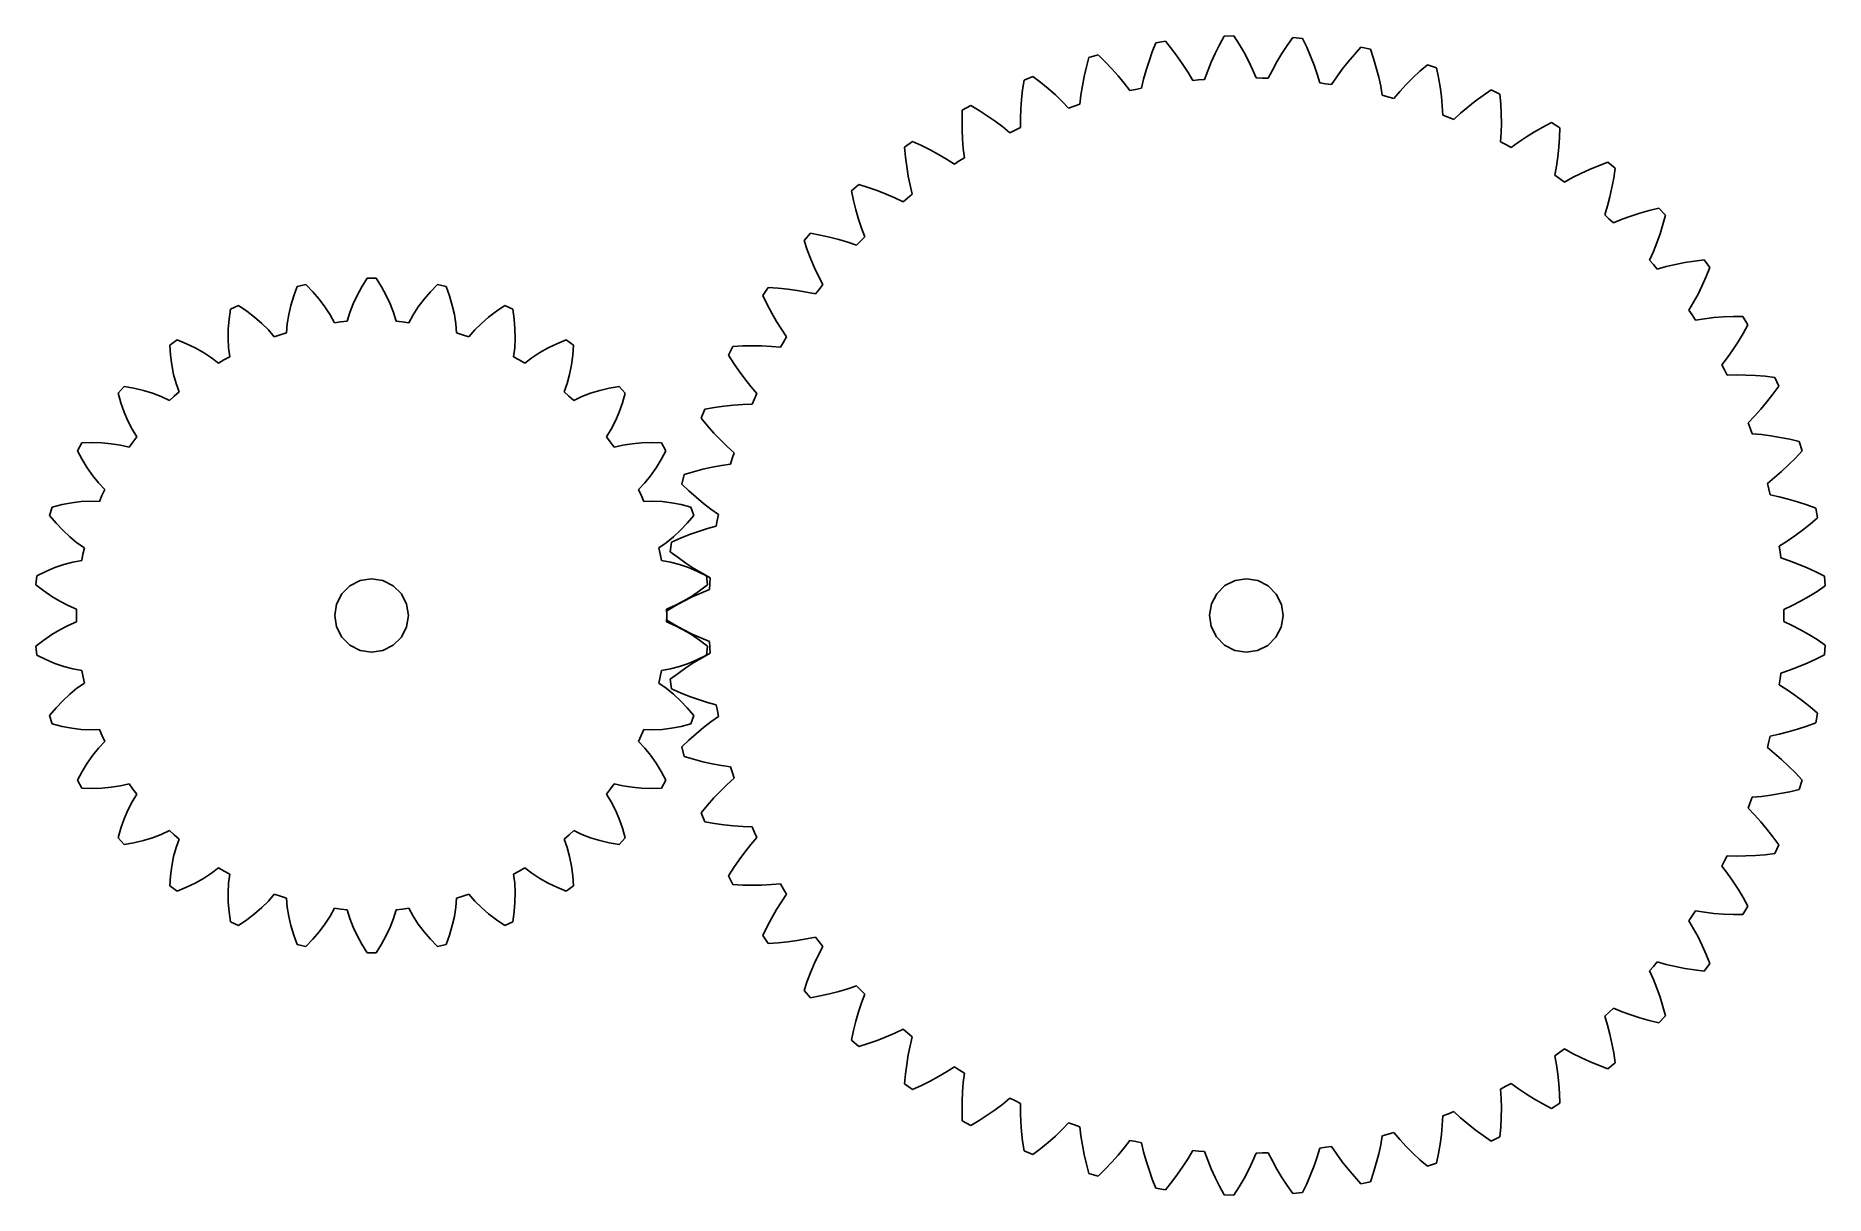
# Model space of a CAD drawing. Header units: metres. Extents: x -46 to 198, y -79 to 79.
import ezdxf

# ---------------------------------------------------------------- set-up
doc = ezdxf.new("R2010")
doc.units = ezdxf.units.M

msp = doc.modelspace()

# ---------------------------------------------------------------- linework, layer by layer
for p, q in [((107.907, 78.0125), (106.608, 77.8186)), ((108.744, 76.9701), (107.907, 78.0125)), ((115.898, 78.7249), (115.259, 77.5509)), ((117.21, 78.7638), (115.898, 78.7249)), ((117.918, 77.6297), (117.21, 78.7638)), ((125.23, 78.5261), (124.456, 77.4359)), ((126.538, 78.4095), (125.23, 78.5261)), ((127.107, 77.1996), (126.538, 78.4095)), ((97.4904, 75.8199), (97.1445, 74.5285)), ((98.7569, 76.166), (97.4904, 75.8199)), ((99.7114, 75.2299), (98.7569, 76.166)), ((106.112, 76.5772), (105.665, 75.338)), ((106.608, 77.8186), (106.112, 76.5772)), ((109.533, 75.9156), (108.744, 76.9701)), ((110.274, 74.8498), (109.533, 75.9156)), ((114.668, 76.3733), (114.128, 75.1934)), ((115.259, 77.5509), (114.668, 76.3733)), ((118.578, 76.4892), (117.918, 77.6297)), ((119.187, 75.3433), (118.578, 76.4892)), ((123.73, 76.3365), (123.054, 75.2287)), ((124.456, 77.4359), (123.73, 76.3365)), ((127.627, 75.9891), (127.107, 77.1996)), ((128.096, 74.7792), (127.627, 75.9891)), ((133.576, 76.2339), (132.725, 75.228)), ((134.473, 77.2249), (133.576, 76.2339)), ((135.758, 76.9544), (134.473, 77.2249)), ((136.18, 75.6858), (135.758, 76.9544)), ((136.553, 74.4223), (136.18, 75.6858)), ((89.8898, 73.2504), (88.6731, 72.7569)), ((90.9483, 72.4337), (89.8898, 73.2504)), ((96.847, 73.2452), (96.599, 71.9713)), ((97.1445, 74.5285), (96.847, 73.2452)), ((100.62, 74.2762), (99.7114, 75.2299)), ((101.482, 73.3055), (100.62, 74.2762)), ((102.293, 72.3183), (101.482, 73.3055)), ((105.268, 74.1025), (104.923, 72.8718)), ((105.665, 75.338), (105.268, 74.1025)), ((110.963, 73.7735), (110.274, 74.8498)), ((111.599, 72.6875), (110.963, 73.7735)), ((113.639, 74.0121), (113.206, 72.8307)), ((114.128, 75.1934), (113.639, 74.0121)), ((119.744, 74.1931), (119.187, 75.3433)), ((120.247, 73.0395), (119.744, 74.1931)), ((121.029, 73.0205), (120.247, 73.0395)), ((121.859, 72.9917), (121.029, 73.0205)), ((122.43, 74.1135), (121.859, 72.9917)), ((123.054, 75.2287), (122.43, 74.1135)), ((128.513, 73.5712), (128.096, 74.7792)), ((128.876, 72.3661), (128.513, 73.5712)), ((131.171, 73.1745), (130.471, 72.128)), ((131.923, 74.208), (131.171, 73.1745)), ((132.725, 75.228), (131.923, 74.208)), ((136.876, 73.1654), (136.553, 74.4223)), ((137.147, 71.9164), (136.876, 73.1654)), ((141.525, 73.0635), (140.608, 72.1456)), ((142.489, 73.9617), (141.525, 73.0635)), ((143.497, 74.8396), (142.489, 73.9617)), ((144.741, 74.4191), (143.497, 74.8396)), ((145.01, 73.1095), (144.741, 74.4191)), ((145.231, 71.8108), (145.01, 73.1095)), ((88.4824, 71.4336), (88.3387, 70.1241)), ((88.6731, 72.7569), (88.4824, 71.4336)), ((91.9635, 71.5942), (90.9483, 72.4337)), ((92.9336, 70.7322), (91.9635, 71.5942)), ((93.8566, 69.848), (92.9336, 70.7322)), ((96.4019, 70.7085), (96.2576, 69.4582)), ((96.599, 71.9713), (96.4019, 70.7085)), ((103.053, 71.3152), (102.293, 72.3183)), ((103.818, 71.4804), (103.053, 71.3152)), ((104.632, 71.6473), (103.818, 71.4804)), ((104.923, 72.8718), (104.632, 71.6473)), ((112.378, 72.7611), (111.599, 72.6875)), ((113.206, 72.8307), (112.378, 72.7611)), ((129.651, 72.2548), (128.876, 72.3661)), ((130.471, 72.128), (129.651, 72.2548)), ((137.365, 70.6769), (137.147, 71.9164)), ((138.121, 70.4747), (137.365, 70.6769)), ((139.739, 71.2082), (138.921, 70.2518)), ((140.608, 72.1456), (139.739, 71.2082)), ((145.403, 70.5245), (145.231, 71.8108)), ((151.071, 70.6513), (150.008, 69.8734)), ((152.176, 71.4038), (151.071, 70.6513)), ((153.361, 70.8391), (152.176, 71.4038)), ((153.473, 69.5069), (153.361, 70.8391)), ((80.28, 68.6725), (80.2471, 67.336)), ((81.4298, 69.3064), (80.28, 68.6725)), ((82.5775, 68.6207), (81.4298, 69.3064)), ((83.6849, 67.9072), (82.5775, 68.6207)), ((88.2431, 68.8299), (88.1968, 67.5526)), ((88.3387, 70.1241), (88.2431, 68.8299)), ((94.7299, 68.9417), (93.8566, 69.848)), ((95.4697, 69.1962), (94.7299, 68.9417)), ((96.2576, 69.4582), (95.4697, 69.1962)), ((138.921, 70.2518), (138.121, 70.4747)), ((145.525, 69.2522), (145.403, 70.5245)), ((145.595, 67.9955), (145.525, 69.2522)), ((148.015, 68.2424), (147.089, 67.3895)), ((148.988, 69.0704), (148.015, 68.2424)), ((150.008, 69.8734), (148.988, 69.0704)), ((153.539, 68.1912), (153.473, 69.5069)), ((153.558, 66.8936), (153.539, 68.1912)), ((80.2471, 67.336), (80.2594, 66.0187)), ((80.2594, 66.0187), (80.3175, 64.7222)), ((84.7501, 67.1659), (83.6849, 67.9072)), ((85.7711, 66.3971), (84.7501, 67.1659)), ((86.7455, 65.6005), (85.7711, 66.3971)), ((87.45, 65.9407), (86.7455, 65.6005)), ((88.2014, 66.294), (87.45, 65.9407)), ((88.1968, 67.5526), (88.2014, 66.294)), ((146.321, 67.7054), (145.595, 67.9955)), ((147.089, 67.3895), (146.321, 67.7054)), ((153.529, 65.6157), (153.558, 66.8936)), ((158.054, 65.7024), (156.946, 65.0256)), ((159.201, 66.3491), (158.054, 65.7024)), ((160.388, 66.9656), (159.201, 66.3491)), ((161.498, 66.2647), (160.388, 66.9656)), ((161.452, 64.9286), (161.498, 66.2647)), ((73.4956, 64.3896), (72.4288, 63.6242)), ((72.4288, 63.6242), (72.5543, 62.2931)), ((74.7164, 63.8445), (73.4956, 64.3896)), ((75.9003, 63.2669), (74.7164, 63.8445)), ((77.0458, 62.6568), (75.9003, 63.2669)), ((80.3175, 64.7222), (80.4226, 63.4484)), ((80.4226, 63.4484), (80.576, 62.1992)), ((153.449, 64.3597), (153.529, 65.6157)), ((154.137, 63.9857), (153.449, 64.3597)), ((154.862, 63.5811), (154.137, 63.9857)), ((155.882, 64.3186), (154.862, 63.5811)), ((156.946, 65.0256), (155.882, 64.3186)), ((161.226, 62.3236), (161.361, 63.6143)), ((161.361, 63.6143), (161.452, 64.9286)), ((72.5543, 62.2931), (72.7223, 60.9865)), ((72.7223, 60.9865), (72.9333, 59.706)), ((78.1506, 62.0141), (77.0458, 62.6568)), ((79.2124, 61.3384), (78.1506, 62.0141)), ((79.8716, 61.7595), (79.2124, 61.3384)), ((80.576, 62.1992), (79.8716, 61.7595)), ((160.819, 59.8203), (161.046, 61.0582)), ((161.046, 61.0582), (161.226, 62.3236)), ((166.766, 61.1155), (165.55, 60.6091)), ((168.017, 61.5874), (166.766, 61.1155)), ((169.036, 60.7601), (168.017, 61.5874)), ((66.1986, 58.5688), (65.2299, 57.6826)), ((67.4753, 58.1719), (66.1986, 58.5688)), ((72.9333, 59.706), (73.1883, 58.4536)), ((73.1883, 58.4536), (73.4884, 57.2313)), ((161.457, 59.3677), (160.819, 59.8203)), ((162.129, 58.8802), (161.457, 59.3677)), ((163.229, 59.4919), (162.129, 58.8802)), ((164.37, 60.068), (163.229, 59.4919)), ((165.55, 60.6091), (164.37, 60.068)), ((168.587, 58.1445), (168.832, 59.4388)), ((168.832, 59.4388), (169.036, 60.7601)), ((65.2299, 57.6826), (65.5119, 56.3757)), ((65.5119, 56.3757), (65.8332, 55.0982)), ((68.7193, 57.7384), (67.4753, 58.1719)), ((69.9288, 57.2681), (68.7193, 57.7384)), ((71.1019, 56.7606), (69.9288, 57.2681)), ((72.2362, 56.2152), (71.1019, 56.7606)), ((72.841, 56.7113), (72.2362, 56.2152)), ((73.4884, 57.2313), (72.841, 56.7113)), ((167.972, 55.6436), (168.3, 56.8787)), ((168.3, 56.8787), (168.587, 58.1445)), ((65.8332, 55.0982), (66.1943, 53.8517)), ((66.1943, 53.8517), (66.5956, 52.6382)), ((167.6, 54.4412), (167.972, 55.6436)), ((168.18, 53.9163), (167.6, 54.4412)), ((168.79, 53.3527), (168.18, 53.9163)), ((169.954, 53.83), (168.79, 53.3527)), ((171.155, 54.2671), (169.954, 53.83)), ((172.391, 54.6649), (171.155, 54.2671)), ((173.658, 55.024), (172.391, 54.6649)), ((174.956, 55.3446), (173.658, 55.024)), ((175.87, 54.4025), (174.956, 55.3446)), ((175.512, 53.1147), (175.87, 54.4025)), ((59.6413, 51.9259), (58.7842, 50.9314)), ((60.956, 51.6828), (59.6413, 51.9259)), ((62.2425, 51.3995), (60.956, 51.6828)), ((63.4992, 51.0755), (62.2425, 51.3995)), ((64.7241, 50.7103), (63.4992, 51.0755)), ((67.0382, 51.4599), (66.4568, 50.8671)), ((66.5956, 52.6382), (67.0382, 51.4599)), ((174.681, 50.6354), (175.115, 51.8584)), ((175.115, 51.8584), (175.512, 53.1147)), ((58.7842, 50.9314), (59.2188, 49.667)), ((59.2188, 49.667), (59.689, 48.4364)), ((65.9149, 50.3029), (64.7241, 50.7103)), ((66.4568, 50.8671), (65.9149, 50.3029)), ((173.697, 48.2979), (174.208, 49.4478)), ((174.208, 49.4478), (174.681, 50.6354)), ((59.689, 48.4364), (60.1949, 47.2413)), ((60.1949, 47.2413), (60.737, 46.0838)), ((174.211, 47.7081), (173.697, 48.2979)), ((174.75, 47.0763), (174.211, 47.7081)), ((175.962, 47.4125), (174.75, 47.0763)), ((177.207, 47.7045), (175.962, 47.4125)), ((178.48, 47.9534), (177.207, 47.7045)), ((179.781, 48.1601), (178.48, 47.9534)), ((181.108, 48.3249), (179.781, 48.1601)), ((181.905, 47.2813), (181.108, 48.3249)), ((181.396, 46.0449), (181.905, 47.2813)), ((-10.1227, 44.7049), (-10.5859, 43.4189)), ((-8.93552, 44.9572), (-10.1227, 44.7049)), ((-7.98933, 43.9708), (-8.93552, 44.9572)), ((-7.12361, 42.9581), (-7.98933, 43.9708)), ((-1.32729, 44.671), (-1.96355, 43.5005)), ((-0.60687, 45.8326), (-1.32729, 44.671)), ((0.60687, 45.8326), (-0.60687, 45.8326)), ((1.32729, 44.671), (0.60687, 45.8326)), ((1.96355, 43.5005), (1.32729, 44.671)), ((7.98933, 43.9708), (7.12361, 42.9581)), ((8.93552, 44.9572), (7.98933, 43.9708)), ((10.1227, 44.7049), (8.93552, 44.9572)), ((10.5859, 43.4189), (10.1227, 44.7049)), ((53.9158, 44.5541), (53.1823, 43.4651)), ((55.2499, 44.4682), (53.9158, 44.5541)), ((56.561, 44.339), (55.2499, 44.4682)), ((57.8471, 44.1659), (56.561, 44.339)), ((59.1066, 43.9482), (57.8471, 44.1659)), ((60.3372, 43.6844), (59.1066, 43.9482)), ((60.8086, 44.3087), (60.3372, 43.6844)), ((60.737, 46.0838), (61.3158, 44.9662)), ((61.3158, 44.9662), (60.8086, 44.3087)), ((180.278, 43.6813), (180.854, 44.8443)), ((180.854, 44.8443), (181.396, 46.0449)), ((-19.1962, 41.6233), (-19.3819, 40.2691)), ((-18.0874, 42.117), (-19.1962, 41.6233)), ((-16.9568, 41.3488), (-18.0874, 42.117)), ((-15.8994, 40.5383), (-16.9568, 41.3488)), ((-10.9649, 42.1416), (-11.2567, 40.8773)), ((-10.5859, 43.4189), (-10.9649, 42.1416)), ((-6.3428, 41.9217), (-7.12361, 42.9581)), ((-5.65306, 40.8638), (-6.3428, 41.9217)), ((-2.51181, 42.3244), (-2.96652, 41.1461)), ((-1.96355, 43.5005), (-2.51181, 42.3244)), ((2.51181, 42.3244), (1.96355, 43.5005)), ((2.96652, 41.1461), (2.51181, 42.3244)), ((6.3428, 41.9217), (5.65306, 40.8638)), ((7.12361, 42.9581), (6.3428, 41.9217)), ((10.9649, 42.1416), (10.5859, 43.4189)), ((11.2567, 40.8773), (10.9649, 42.1416)), ((16.9568, 41.3488), (15.8994, 40.5383)), ((18.0874, 42.117), (16.9568, 41.3488)), ((19.1962, 41.6233), (18.0874, 42.117)), ((19.3819, 40.2691), (19.1962, 41.6233)), ((53.1823, 43.4651), (53.7633, 42.261)), ((53.7633, 42.261), (54.3758, 41.0947)), ((179.024, 41.4766), (179.668, 42.5579)), ((179.465, 40.8301), (179.024, 41.4766)), ((179.668, 42.5579), (180.278, 43.6813)), ((-19.487, 38.941), (-19.5095, 37.6436)), ((-19.3819, 40.2691), (-19.487, 38.941)), ((-14.9202, 39.6869), (-15.8994, 40.5383)), ((-14.0256, 38.7955), (-14.9202, 39.6869)), ((-11.4565, 39.6302), (-11.5564, 38.4061)), ((-11.2567, 40.8773), (-11.4565, 39.6302)), ((-5.06389, 39.7861), (-5.65306, 40.8638)), ((-4.21547, 39.8844), (-5.06389, 39.7861)), ((-3.31876, 39.9695), (-4.21547, 39.8844)), ((-2.96652, 41.1461), (-3.31876, 39.9695)), ((3.31876, 39.9695), (2.96652, 41.1461)), ((4.16907, 39.8893), (3.31876, 39.9695)), ((5.06389, 39.7861), (4.16907, 39.8893)), ((5.65306, 40.8638), (5.06389, 39.7861)), ((11.4565, 39.6302), (11.2567, 40.8773)), ((11.5564, 38.4061), (11.4565, 39.6302)), ((14.9202, 39.6869), (14.0256, 38.7955)), ((15.8994, 40.5383), (14.9202, 39.6869)), ((19.487, 38.941), (19.3819, 40.2691)), ((19.5095, 37.6436), (19.487, 38.941)), ((54.3758, 41.0947), (55.0195, 39.9678)), ((55.0195, 39.9678), (55.6946, 38.8826)), ((179.925, 40.1391), (179.465, 40.8301)), ((181.169, 40.3295), (179.925, 40.1391)), ((182.44, 40.4722), (181.169, 40.3295)), ((183.734, 40.5688), (182.44, 40.4722)), ((185.05, 40.6201), (183.734, 40.5688)), ((186.387, 40.6268), (185.05, 40.6201)), ((187.055, 39.4963), (186.387, 40.6268)), ((186.403, 38.3288), (187.055, 39.4963)), ((-26.4487, 37.4361), (-27.4307, 36.7226)), ((-27.4307, 36.7226), (-27.3307, 35.3594)), ((-25.1832, 36.9197), (-26.4487, 37.4361)), ((-23.9804, 36.3468), (-25.1832, 36.9197)), ((-19.5095, 37.6436), (-19.4457, 36.3823)), ((-13.2252, 37.8638), (-14.0256, 38.7955)), ((-12.4158, 38.1364), (-13.2252, 37.8638)), ((-11.5564, 38.4061), (-12.4158, 38.1364)), ((12.3714, 38.1508), (11.5564, 38.4061)), ((13.2252, 37.8638), (12.3714, 38.1508)), ((14.0256, 38.7955), (13.2252, 37.8638)), ((19.4457, 36.3823), (19.5095, 37.6436)), ((25.1832, 36.9197), (23.9804, 36.3468)), ((26.4487, 37.4361), (25.1832, 36.9197)), ((27.4307, 36.7226), (26.4487, 37.4361)), ((27.3307, 35.3594), (27.4307, 36.7226)), ((49.1022, 36.5568), (48.5027, 35.3887)), ((50.4372, 36.6293), (49.1022, 36.5568)), ((51.7543, 36.6561), (50.4372, 36.6293)), ((53.0519, 36.6364), (51.7543, 36.6561)), ((54.3283, 36.5691), (53.0519, 36.6364)), ((55.5815, 36.4527), (54.3283, 36.5691)), ((55.9757, 37.1284), (55.5815, 36.4527)), ((55.6946, 38.8826), (56.4016, 37.8413)), ((56.4016, 37.8413), (55.9757, 37.1284)), ((185.014, 36.114), (185.723, 37.2007)), ((185.723, 37.2007), (186.403, 38.3288)), ((-27.3307, 35.3594), (-27.1575, 34.0385)), ((-22.8456, 35.7176), (-23.9804, 36.3468)), ((-21.7851, 35.0316), (-22.8456, 35.7176)), ((-20.8085, 34.2867), (-21.7851, 35.0316)), ((-20.0735, 34.7216), (-20.8085, 34.2867)), ((-19.2889, 35.1641), (-20.0735, 34.7216)), ((-19.4457, 36.3823), (-19.2889, 35.1641)), ((19.2889, 35.1641), (19.4457, 36.3823)), ((20.0331, 34.7449), (19.2889, 35.1641)), ((20.8085, 34.2867), (20.0331, 34.7449)), ((21.7851, 35.0316), (20.8085, 34.2867)), ((22.8456, 35.7176), (21.7851, 35.0316)), ((23.9804, 36.3468), (22.8456, 35.7176)), ((27.1575, 34.0385), (27.3307, 35.3594)), ((48.5027, 35.3887), (49.2221, 34.2618)), ((49.2221, 34.2618), (49.9682, 33.1761)), ((183.508, 34.073), (184.275, 35.0706)), ((183.869, 33.379), (183.508, 34.073)), ((184.275, 35.0706), (185.014, 36.114)), ((-27.1575, 34.0385), (-26.9097, 32.7648)), ((-26.9097, 32.7648), (-26.5851, 31.5443)), ((26.5851, 31.5443), (26.9097, 32.7648)), ((26.9097, 32.7648), (27.1575, 34.0385)), ((49.9682, 33.1761), (50.7407, 32.1333)), ((50.7407, 32.1333), (51.5394, 31.1355)), ((184.244, 32.6384), (183.869, 33.379)), ((185.502, 32.6803), (184.244, 32.6384)), ((186.78, 32.6718), (185.502, 32.6803)), ((188.077, 32.6146), (186.78, 32.6718)), ((189.39, 32.5098), (188.077, 32.6146)), ((190.718, 32.3584), (189.39, 32.5098)), ((191.248, 31.1569), (190.718, 32.3584)), ((-33.6542, 31.119), (-34.4663, 30.217)), ((-34.4663, 30.217), (-34.0851, 28.9044)), ((-32.3089, 30.8771), (-33.6542, 31.119)), ((-31.0133, 30.5667), (-32.3089, 30.8771)), ((-29.7724, 30.1872), (-31.0133, 30.5667)), ((-28.5925, 29.7367), (-29.7724, 30.1872)), ((-27.4824, 29.2111), (-28.5925, 29.7367)), ((-26.8539, 29.7894), (-27.4824, 29.2111)), ((-26.1784, 30.3853), (-26.8539, 29.7894)), ((-26.5851, 31.5443), (-26.1784, 30.3853)), ((26.1784, 30.3853), (26.5851, 31.5443)), ((26.8192, 29.8206), (26.1784, 30.3853)), ((27.4824, 29.2111), (26.8192, 29.8206)), ((28.5925, 29.7367), (27.4824, 29.2111)), ((29.7724, 30.1872), (28.5925, 29.7367)), ((31.0133, 30.5667), (29.7724, 30.1872)), ((32.3089, 30.8771), (31.0133, 30.5667)), ((33.6542, 31.119), (32.3089, 30.8771)), ((34.4663, 30.217), (33.6542, 31.119)), ((34.0851, 28.9044), (34.4663, 30.217)), ((51.5394, 31.1355), (52.3645, 30.1851)), ((52.026, 29.4269), (51.7144, 28.7093)), ((52.3645, 30.1851), (52.026, 29.4269)), ((189.654, 29.0349), (190.463, 30.0746)), ((190.463, 30.0746), (191.248, 31.1569)), ((-34.0851, 28.9044), (-33.641, 27.6483)), ((-33.641, 27.6483), (-33.1339, 26.4539)), ((33.1339, 26.4539), (33.641, 27.6483)), ((33.641, 27.6483), (34.0851, 28.9044)), ((45.2684, 28.0463), (44.8112, 26.8156)), ((44.8112, 26.8156), (45.6588, 25.7817)), ((46.5854, 28.2762), (45.2684, 28.0463)), ((47.8901, 28.4586), (46.5854, 28.2762)), ((49.1809, 28.5925), (47.8901, 28.4586)), ((50.4563, 28.6766), (49.1809, 28.5925)), ((51.7144, 28.7093), (50.4563, 28.6766)), ((187.084, 26.1912), (187.964, 27.091)), ((187.964, 27.091), (188.821, 28.0397)), ((188.821, 28.0397), (189.654, 29.0349)), ((-33.1339, 26.4539), (-32.5625, 25.3276)), ((-32.5625, 25.3276), (-31.9238, 24.2785)), ((31.9238, 24.2785), (32.5625, 25.3276)), ((32.5625, 25.3276), (33.1339, 26.4539)), ((45.6588, 25.7817), (46.5281, 24.7918)), ((46.5281, 24.7918), (47.4185, 23.8477)), ((187.361, 25.4593), (187.084, 26.1912)), ((187.646, 24.6795), (187.361, 25.4593)), ((188.9, 24.5723), (187.646, 24.6795)), ((190.168, 24.4127), (188.9, 24.5723)), ((191.449, 24.2026), (190.168, 24.4127)), ((-39.3887, 23.4419), (-39.9956, 22.3907)), ((-39.9956, 22.3907), (-39.3499, 21.186)), ((-38.0226, 23.485), (-39.3887, 23.4419)), ((-36.6908, 23.4507), (-38.0226, 23.485)), ((-35.3981, 23.3375), (-36.6908, 23.4507)), ((-34.1503, 23.1422), (-35.3981, 23.3375)), ((-32.9552, 22.8589), (-34.1503, 23.1422)), ((-32.4606, 23.5551), (-32.9552, 22.8589)), ((-31.9238, 24.2785), (-32.4606, 23.5551)), ((32.4332, 23.5929), (31.9238, 24.2785)), ((32.9552, 22.8589), (32.4332, 23.5929)), ((34.1503, 23.1422), (32.9552, 22.8589)), ((35.3981, 23.3375), (34.1503, 23.1422)), ((36.6908, 23.4507), (35.3981, 23.3375)), ((38.0226, 23.485), (36.6908, 23.4507)), ((39.3887, 23.4419), (38.0226, 23.485)), ((39.3499, 21.186), (39.9956, 22.3907)), ((39.9956, 22.3907), (39.3887, 23.4419)), ((47.4185, 23.8477), (48.3297, 22.9513)), ((48.3297, 22.9513), (49.2614, 22.1052)), ((49.2614, 22.1052), (49.0149, 21.3123)), ((192.74, 23.9432), (191.449, 24.2026)), ((194.041, 23.6358), (192.74, 23.9432)), ((193.517, 21.3982), (194.425, 22.3801)), ((194.425, 22.3801), (194.041, 23.6358)), ((-39.3499, 21.186), (-38.6543, 20.0498)), ((-38.6543, 20.0498), (-37.9099, 18.9869)), ((37.9099, 18.9869), (38.6543, 20.0498)), ((38.6543, 20.0498), (39.3499, 21.186)), ((43.7486, 19.5262), (42.468, 19.1422)), ((45.0225, 19.8616), (43.7486, 19.5262)), ((46.2885, 20.1472), (45.0225, 19.8616)), ((47.545, 20.3816), (46.2885, 20.1472)), ((48.7904, 20.5629), (47.545, 20.3816)), ((49.0149, 21.3123), (48.7904, 20.5629)), ((190.684, 18.731), (191.646, 19.5718)), ((191.646, 19.5718), (192.591, 20.4616)), ((192.591, 20.4616), (193.517, 21.3982)), ((-37.9099, 18.9869), (-37.1169, 18.004)), ((-37.1169, 18.004), (-36.274, 17.1106)), ((-36.274, 17.1106), (-36.6486, 16.2915)), ((36.274, 17.1106), (37.1169, 18.004)), ((36.6297, 16.3341), (36.274, 17.1106)), ((37.1169, 18.004), (37.9099, 18.9869)), ((42.468, 19.1422), (42.1596, 17.866)), ((42.1596, 17.866), (43.1236, 16.9396)), ((189.703, 17.9416), (190.684, 18.731)), ((189.891, 17.1822), (189.703, 17.9416)), ((190.082, 16.3741), (189.891, 17.1822)), ((-43.4019, 14.7402), (-43.7769, 13.5859)), ((-42.0745, 15.0664), (-43.4019, 14.7402)), ((-40.7646, 15.3098), (-42.0745, 15.0664)), ((-39.4767, 15.4678), (-40.7646, 15.3098)), ((-38.2156, 15.5362), (-39.4767, 15.4678)), ((-36.9877, 15.5076), (-38.2156, 15.5362)), ((-36.6486, 16.2915), (-36.9877, 15.5076)), ((36.9877, 15.5076), (36.6297, 16.3341)), ((38.2156, 15.5362), (36.9877, 15.5076)), ((39.4767, 15.4678), (38.2156, 15.5362)), ((40.7646, 15.3098), (39.4767, 15.4678)), ((42.0745, 15.0664), (40.7646, 15.3098)), ((43.4019, 14.7402), (42.0745, 15.0664)), ((43.1236, 16.9396), (44.1038, 16.0594)), ((43.7769, 13.5859), (43.4019, 14.7402)), ((44.1038, 16.0594), (45.0996, 15.2273)), ((45.0996, 15.2273), (46.1104, 14.445)), ((191.315, 16.1194), (190.082, 16.3741)), ((192.555, 15.8109), (191.315, 16.1194)), ((193.802, 15.4508), (192.555, 15.8109)), ((195.054, 15.0405), (193.802, 15.4508)), ((196.309, 14.5813), (195.054, 15.0405)), ((-43.7769, 13.5859), (-42.8948, 12.5418)), ((-42.8948, 12.5418), (-41.9782, 11.5749)), ((41.9782, 11.5749), (42.8948, 12.5418)), ((42.8948, 12.5418), (43.7769, 13.5859)), ((46.1104, 14.445), (47.1356, 13.715)), ((46.9846, 12.8985), (46.8504, 12.1278)), ((47.1356, 13.715), (46.9846, 12.8985)), ((194.494, 11.6009), (195.524, 12.4214)), ((195.524, 12.4214), (196.542, 13.2891)), ((196.542, 13.2891), (196.309, 14.5813)), ((-41.9782, 11.5749), (-41.0291, 10.6901)), ((-41.0291, 10.6901), (-40.049, 9.89352)), ((-40.049, 9.89352), (-39.0388, 9.19492)), ((39.0388, 9.19492), (40.049, 9.89352)), ((40.049, 9.89352), (41.0291, 10.6901)), ((40.7404, 9.96928), (40.5851, 8.66557)), ((41.9666, 10.5021), (40.7404, 9.96928)), ((41.0291, 10.6901), (41.9782, 11.5749)), ((43.1919, 10.9858), (41.9666, 10.5021)), ((44.4152, 11.4191), (43.1919, 10.9858)), ((45.6351, 11.8005), (44.4152, 11.4191)), ((46.8504, 12.1278), (45.6351, 11.8005)), ((191.328, 9.44023), (192.395, 10.1082)), ((192.395, 10.1082), (193.45, 10.8292)), ((193.45, 10.8292), (194.494, 11.6009)), ((-39.4036, 7.47852), (-40.6107, 7.25121)), ((-39.235, 8.3158), (-39.4036, 7.47852)), ((-39.0388, 9.19492), (-39.235, 8.3158)), ((39.2253, 8.36143), (39.0388, 9.19492)), ((39.4036, 7.47852), (39.2253, 8.36143)), ((40.6107, 7.25121), (39.4036, 7.47852)), ((40.5851, 8.66557), (41.6518, 7.85968)), ((41.6518, 7.85968), (42.7293, 7.10168)), ((191.425, 8.66394), (191.328, 9.44023)), ((191.519, 7.83891), (191.425, 8.66394)), ((192.713, 7.4402), (191.519, 7.83891)), ((193.908, 6.98723), (192.713, 7.4402)), ((-45.5181, 5.39435), (-45.6449, 4.18726)), ((-44.2875, 5.9894), (-45.5181, 5.39435)), ((-43.0569, 6.49982), (-44.2875, 5.9894)), ((-41.83, 6.92215), (-43.0569, 6.49982)), ((-40.6107, 7.25121), (-41.83, 6.92215)), ((-1.54507, 4.75528), (0, 5)), ((0, 5), (1.54507, 4.75528)), ((41.83, 6.92215), (40.6107, 7.25121)), ((43.0569, 6.49982), (41.83, 6.92215)), ((42.7293, 7.10168), (43.8165, 6.39311)), ((44.2875, 5.9894), (43.0569, 6.49982)), ((43.8165, 6.39311), (44.9128, 5.73587)), ((45.5181, 5.39435), (44.2875, 5.9894)), ((44.9128, 5.73587), (46.0171, 5.13228)), ((45.6449, 4.18726), (45.5181, 5.39435)), ((46.0171, 5.13228), (45.9638, 4.30363)), ((117.372, 4.76434), (118.918, 4.99991)), ((118.918, 4.99991), (120.462, 4.74603)), ((195.103, 6.48216), (193.908, 6.98723)), ((196.298, 5.92671), (195.103, 6.48216)), ((197.49, 5.32222), (196.298, 5.92671)), ((197.568, 4.0116), (197.49, 5.32222)), ((-45.6449, 4.18726), (-44.565, 3.34937)), ((-44.565, 3.34937), (-43.4674, 2.59424)), ((-43.4674, 2.59424), (-42.3551, 1.92604)), ((-4.75528, 1.54507), (-4.04507, 2.93892)), ((-4.04507, 2.93892), (-2.93892, 4.04507)), ((-2.93892, 4.04507), (-1.54507, 4.75528)), ((1.54507, 4.75528), (2.93892, 4.04507)), ((2.93892, 4.04507), (4.04507, 2.93892)), ((4.04507, 2.93892), (4.75528, 1.54507)), ((42.3551, 1.92604), (43.4674, 2.59424)), ((43.5873, 2.53076), (42.4239, 1.95578)), ((43.4674, 2.59424), (44.565, 3.34937)), ((44.7536, 3.05374), (43.5873, 2.53076)), ((44.565, 3.34937), (45.6449, 4.18726)), ((45.9216, 3.52248), (44.7536, 3.05374)), ((45.9638, 4.30363), (45.9216, 3.52248)), ((114.143, 1.57324), (114.861, 2.96284)), ((114.861, 2.96284), (115.974, 4.06242)), ((115.974, 4.06242), (117.372, 4.76434)), ((120.462, 4.74603), (121.852, 4.02759)), ((121.852, 4.02759), (122.951, 2.91489)), ((122.951, 2.91489), (123.653, 1.51686)), ((194.208, 1.93457), (195.335, 2.57747)), ((195.335, 2.57747), (196.456, 3.27031)), ((196.456, 3.27031), (197.568, 4.0116)), ((-42.3551, 1.92604), (-41.2308, 1.35066)), ((-41.2308, 1.35066), (-40.0974, 0.87736)), ((-40.0974, 0.87736), (-40.1065, -0.02333)), ((-5, 0), (-4.75528, 1.54507)), ((-4.75528, -1.54507), (-5, 0)), ((4.75528, 1.54507), (5, 0)), ((5, 0), (4.75528, -1.54507)), ((40.0974, 0.87736), (41.2308, 1.35066)), ((40.1065, 0.02333), (40.0974, 0.87736)), ((40.0974, -0.87736), (40.1065, 0.02333)), ((41.2644, 1.33054), (40.1098, 0.65646)), ((40.1098, 0.65646), (40.1098, -0.65646)), ((41.2308, 1.35066), (42.3551, 1.92604)), ((42.4239, 1.95578), (41.2644, 1.33054)), ((113.889, 0.02963), (114.143, 1.57324)), ((114.124, -1.51686), (113.889, 0.02963)), ((123.653, 1.51686), (123.889, -0.02963)), ((191.936, 0.80631), (193.075, 1.34341)), ((191.941, 0.02403), (191.936, 0.80631)), ((191.936, -0.80631), (191.941, 0.02403)), ((193.075, 1.34341), (194.208, 1.93457)), ((-42.3551, -1.92604), (-43.4674, -2.59424)), ((-41.2308, -1.35066), (-42.3551, -1.92604)), ((-40.0974, -0.87736), (-41.2308, -1.35066)), ((-40.1065, -0.02333), (-40.0974, -0.87736)), ((-4.04507, -2.93892), (-4.75528, -1.54507)), ((4.75528, -1.54507), (4.04507, -2.93892)), ((41.2308, -1.35066), (40.0974, -0.87736)), ((40.1098, -0.65646), (41.2644, -1.33054)), ((42.3551, -1.92604), (41.2308, -1.35066)), ((41.2644, -1.33054), (42.4239, -1.95576)), ((43.4674, -2.59424), (42.3551, -1.92604)), ((42.4239, -1.95576), (43.5873, -2.53078)), ((114.826, -2.91489), (114.124, -1.51686)), ((123.635, -1.57324), (122.916, -2.96284)), ((123.889, -0.02963), (123.635, -1.57324)), ((193.075, -1.34341), (191.936, -0.80631)), ((194.208, -1.93457), (193.075, -1.34341)), ((195.335, -2.57747), (194.208, -1.93457)), ((-44.565, -3.34937), (-45.6449, -4.18726)), ((-45.6449, -4.18726), (-45.5181, -5.39435)), ((-43.4674, -2.59424), (-44.565, -3.34937)), ((-2.93892, -4.04507), (-4.04507, -2.93892)), ((-1.54507, -4.75528), (-2.93892, -4.04507)), ((0, -5), (-1.54507, -4.75528)), ((1.54507, -4.75528), (0, -5)), ((2.93892, -4.04507), (1.54507, -4.75528)), ((4.04507, -2.93892), (2.93892, -4.04507)), ((44.565, -3.34937), (43.4674, -2.59424)), ((43.5873, -2.53078), (44.7536, -3.05376)), ((45.6449, -4.18726), (44.565, -3.34937)), ((44.7536, -3.05376), (45.9216, -3.52249)), ((45.5181, -5.39435), (45.6449, -4.18726)), ((45.9216, -3.52249), (45.9666, -4.35164)), ((45.9666, -4.35164), (46.0171, -5.13228)), ((115.926, -4.02759), (114.826, -2.91489)), ((117.315, -4.74603), (115.926, -4.02759)), ((118.859, -4.99991), (117.315, -4.74603)), ((120.406, -4.76434), (118.859, -4.99991)), ((121.804, -4.06242), (120.406, -4.76434)), ((122.916, -2.96284), (121.804, -4.06242)), ((196.456, -3.27031), (195.335, -2.57747)), ((197.568, -4.0116), (196.456, -3.27031)), ((197.49, -5.32222), (197.568, -4.0116)), ((-45.5181, -5.39435), (-44.2875, -5.9894)), ((-44.2875, -5.9894), (-43.0569, -6.49982)), ((-43.0569, -6.49982), (-41.83, -6.92215)), ((-41.83, -6.92215), (-40.6107, -7.25121)), ((-40.6107, -7.25121), (-39.4036, -7.47852)), ((39.4036, -7.47852), (40.6107, -7.25121)), ((40.6107, -7.25121), (41.83, -6.92215)), ((42.7293, -7.10168), (41.6518, -7.85968)), ((41.83, -6.92215), (43.0569, -6.49982)), ((43.8165, -6.39311), (42.7293, -7.10168)), ((43.0569, -6.49982), (44.2875, -5.9894)), ((44.9128, -5.73587), (43.8165, -6.39311)), ((44.2875, -5.9894), (45.5181, -5.39435)), ((46.0171, -5.13228), (44.9128, -5.73587)), ((192.713, -7.4402), (193.908, -6.98723)), ((193.908, -6.98723), (195.103, -6.48216)), ((195.103, -6.48216), (196.298, -5.92671)), ((196.298, -5.92671), (197.49, -5.32222)), ((-39.0388, -9.19492), (-40.049, -9.89352)), ((-39.4036, -7.47852), (-39.2253, -8.36143)), ((-39.2253, -8.36143), (-39.0388, -9.19492)), ((39.0388, -9.19492), (39.235, -8.3158)), ((40.049, -9.89352), (39.0388, -9.19492)), ((39.235, -8.3158), (39.4036, -7.47852)), ((41.6518, -7.85968), (40.5851, -8.66557)), ((40.5851, -8.66557), (40.7404, -9.96928)), ((191.328, -9.44023), (191.431, -8.6162)), ((192.395, -10.1082), (191.328, -9.44023)), ((191.431, -8.6162), (191.519, -7.83891)), ((191.519, -7.83891), (192.713, -7.4402)), ((-41.9782, -11.5749), (-42.8948, -12.5418)), ((-41.0291, -10.6901), (-41.9782, -11.5749)), ((-40.049, -9.89352), (-41.0291, -10.6901)), ((41.0291, -10.6901), (40.049, -9.89352)), ((40.7404, -9.96928), (41.9666, -10.5021)), ((41.9782, -11.5749), (41.0291, -10.6901)), ((41.9666, -10.5021), (43.1919, -10.9858)), ((42.8948, -12.5418), (41.9782, -11.5749)), ((43.1919, -10.9858), (44.4152, -11.4191)), ((44.4152, -11.4191), (45.6351, -11.8005)), ((45.6351, -11.8005), (46.8504, -12.1278)), ((46.8504, -12.1278), (46.9931, -12.9458)), ((193.45, -10.8292), (192.395, -10.1082)), ((194.494, -11.6009), (193.45, -10.8292)), ((195.524, -12.4214), (194.494, -11.6009)), ((-42.8948, -12.5418), (-43.7769, -13.5859)), ((-43.7769, -13.5859), (-43.4019, -14.7402)), ((43.7769, -13.5859), (42.8948, -12.5418)), ((43.4019, -14.7402), (43.7769, -13.5859)), ((46.1104, -14.445), (45.0996, -15.2273)), ((47.1356, -13.715), (46.1104, -14.445)), ((46.9931, -12.9458), (47.1356, -13.715)), ((195.054, -15.0405), (196.309, -14.5813)), ((196.542, -13.2891), (195.524, -12.4214)), ((196.309, -14.5813), (196.542, -13.2891)), ((-43.4019, -14.7402), (-42.0745, -15.0664)), ((-42.0745, -15.0664), (-40.7646, -15.3098)), ((-40.7646, -15.3098), (-39.4767, -15.4678)), ((-39.4767, -15.4678), (-38.2156, -15.5362)), ((-38.2156, -15.5362), (-36.9877, -15.5076)), ((-36.9877, -15.5076), (-36.6297, -16.3341)), ((-36.6297, -16.3341), (-36.274, -17.1106)), ((36.274, -17.1106), (36.6486, -16.2915)), ((36.6486, -16.2915), (36.9877, -15.5076)), ((36.9877, -15.5076), (38.2156, -15.5362)), ((38.2156, -15.5362), (39.4767, -15.4678)), ((39.4767, -15.4678), (40.7646, -15.3098)), ((40.7646, -15.3098), (42.0745, -15.0664)), ((42.0745, -15.0664), (43.4019, -14.7402)), ((43.1236, -16.9396), (42.1596, -17.866)), ((44.1038, -16.0594), (43.1236, -16.9396)), ((45.0996, -15.2273), (44.1038, -16.0594)), ((189.902, -17.1355), (190.082, -16.3741)), ((190.082, -16.3741), (191.315, -16.1194)), ((191.315, -16.1194), (192.555, -15.8109)), ((192.555, -15.8109), (193.802, -15.4508)), ((193.802, -15.4508), (195.054, -15.0405)), ((-37.9099, -18.9869), (-38.6543, -20.0498)), ((-37.1169, -18.004), (-37.9099, -18.9869)), ((-36.274, -17.1106), (-37.1169, -18.004)), ((37.1169, -18.004), (36.274, -17.1106)), ((37.9099, -18.9869), (37.1169, -18.004)), ((38.6543, -20.0498), (37.9099, -18.9869)), ((42.1596, -17.866), (42.468, -19.1422)), ((42.468, -19.1422), (43.7486, -19.5262)), ((189.703, -17.9416), (189.902, -17.1355)), ((190.684, -18.731), (189.703, -17.9416)), ((191.646, -19.5718), (190.684, -18.731)), ((-39.3499, -21.186), (-39.9956, -22.3907)), ((-38.6543, -20.0498), (-39.3499, -21.186)), ((39.3499, -21.186), (38.6543, -20.0498)), ((39.9956, -22.3907), (39.3499, -21.186)), ((43.7486, -19.5262), (45.0225, -19.8616)), ((45.0225, -19.8616), (46.2885, -20.1472)), ((46.2885, -20.1472), (47.545, -20.3816)), ((47.545, -20.3816), (48.7904, -20.5629)), ((48.7904, -20.5629), (49.0289, -21.3583)), ((49.0289, -21.3583), (49.2614, -22.1052)), ((192.591, -20.4616), (191.646, -19.5718)), ((193.517, -21.3982), (192.591, -20.4616)), ((194.425, -22.3801), (193.517, -21.3982)), ((-39.9956, -22.3907), (-39.3887, -23.4419)), ((-39.3887, -23.4419), (-38.0226, -23.485)), ((-38.0226, -23.485), (-36.6908, -23.4507)), ((-36.6908, -23.4507), (-35.3981, -23.3375)), ((-35.3981, -23.3375), (-34.1503, -23.1422)), ((-34.1503, -23.1422), (-32.9552, -22.8589)), ((-32.9552, -22.8589), (-32.4332, -23.5929)), ((-31.9238, -24.2785), (-32.5625, -25.3276)), ((-32.4332, -23.5929), (-31.9238, -24.2785)), ((31.9238, -24.2785), (32.4606, -23.5551)), ((32.5625, -25.3276), (31.9238, -24.2785)), ((32.4606, -23.5551), (32.9552, -22.8589)), ((32.9552, -22.8589), (34.1503, -23.1422)), ((34.1503, -23.1422), (35.3981, -23.3375)), ((35.3981, -23.3375), (36.6908, -23.4507)), ((36.6908, -23.4507), (38.0226, -23.485)), ((38.0226, -23.485), (39.3887, -23.4419)), ((39.3887, -23.4419), (39.9956, -22.3907)), ((47.4185, -23.8477), (46.5281, -24.7918)), ((48.3297, -22.9513), (47.4185, -23.8477)), ((49.2614, -22.1052), (48.3297, -22.9513)), ((190.168, -24.4127), (191.449, -24.2026)), ((191.449, -24.2026), (192.74, -23.9432)), ((192.74, -23.9432), (194.041, -23.6358)), ((194.041, -23.6358), (194.425, -22.3801)), ((-33.1339, -26.4539), (-33.641, -27.6483)), ((-32.5625, -25.3276), (-33.1339, -26.4539)), ((33.1339, -26.4539), (32.5625, -25.3276)), ((33.641, -27.6483), (33.1339, -26.4539)), ((45.6588, -25.7817), (44.8112, -26.8156)), ((46.5281, -24.7918), (45.6588, -25.7817)), ((187.084, -26.1912), (187.377, -25.4142)), ((187.964, -27.091), (187.084, -26.1912)), ((187.377, -25.4142), (187.646, -24.6795)), ((187.646, -24.6795), (188.9, -24.5723)), ((188.9, -24.5723), (190.168, -24.4127)), ((-34.0851, -28.9044), (-34.4663, -30.217)), ((-33.641, -27.6483), (-34.0851, -28.9044)), ((34.0851, -28.9044), (33.641, -27.6483)), ((34.4663, -30.217), (34.0851, -28.9044)), ((44.8112, -26.8156), (45.2684, -28.0463)), ((45.2684, -28.0463), (46.5854, -28.2762)), ((46.5854, -28.2762), (47.8901, -28.4586)), ((47.8901, -28.4586), (49.1809, -28.5925)), ((49.1809, -28.5925), (50.4563, -28.6766)), ((50.4563, -28.6766), (51.7144, -28.7093)), ((51.7144, -28.7093), (52.0453, -29.4709)), ((188.821, -28.0397), (187.964, -27.091)), ((189.654, -29.0349), (188.821, -28.0397)), ((190.463, -30.0746), (189.654, -29.0349)), ((-34.4663, -30.217), (-33.6542, -31.119)), ((-33.6542, -31.119), (-32.3089, -30.8771)), ((-32.3089, -30.8771), (-31.0133, -30.5667)), ((-31.0133, -30.5667), (-29.7724, -30.1872)), ((-29.7724, -30.1872), (-28.5925, -29.7367)), ((-28.5925, -29.7367), (-27.4824, -29.2111)), ((-27.4824, -29.2111), (-26.8192, -29.8206)), ((-26.5851, -31.5443), (-26.9097, -32.7648)), ((-26.8192, -29.8206), (-26.1784, -30.3853)), ((-26.1784, -30.3853), (-26.5851, -31.5443)), ((26.1784, -30.3853), (26.8539, -29.7894)), ((26.5851, -31.5443), (26.1784, -30.3853)), ((26.9097, -32.7648), (26.5851, -31.5443)), ((26.8539, -29.7894), (27.4824, -29.2111)), ((27.4824, -29.2111), (28.5925, -29.7367)), ((28.5925, -29.7367), (29.7724, -30.1872)), ((29.7724, -30.1872), (31.0133, -30.5667)), ((31.0133, -30.5667), (32.3089, -30.8771)), ((32.3089, -30.8771), (33.6542, -31.119)), ((33.6542, -31.119), (34.4663, -30.217)), ((51.5394, -31.1355), (50.7407, -32.1333)), ((52.3645, -30.1851), (51.5394, -31.1355)), ((52.0453, -29.4709), (52.3645, -30.1851)), ((191.248, -31.1569), (190.463, -30.0746)), ((190.718, -32.3584), (191.248, -31.1569)), ((-27.1575, -34.0385), (-27.3307, -35.3594)), ((-26.9097, -32.7648), (-27.1575, -34.0385)), ((27.1575, -34.0385), (26.9097, -32.7648)), ((27.3307, -35.3594), (27.1575, -34.0385)), ((49.9682, -33.1761), (49.2221, -34.2618)), ((50.7407, -32.1333), (49.9682, -33.1761)), ((183.508, -34.073), (183.891, -33.3362)), ((183.891, -33.3362), (184.244, -32.6384)), ((184.244, -32.6384), (185.502, -32.6803)), ((185.502, -32.6803), (186.78, -32.6718)), ((186.78, -32.6718), (188.077, -32.6146)), ((188.077, -32.6146), (189.39, -32.5098)), ((189.39, -32.5098), (190.718, -32.3584)), ((-27.3307, -35.3594), (-27.4307, -36.7226)), ((-25.1832, -36.9197), (-23.9804, -36.3468)), ((-23.9804, -36.3468), (-22.8456, -35.7176)), ((-22.8456, -35.7176), (-21.7851, -35.0316)), ((-21.7851, -35.0316), (-20.8085, -34.2867)), ((-20.8085, -34.2867), (-20.0331, -34.7449)), ((-20.0331, -34.7449), (-19.2889, -35.1641)), ((-19.4457, -36.3823), (-19.5095, -37.6436)), ((-19.2889, -35.1641), (-19.4457, -36.3823)), ((19.2889, -35.1641), (20.0735, -34.7216)), ((19.4457, -36.3823), (19.2889, -35.1641)), ((19.5095, -37.6436), (19.4457, -36.3823)), ((20.0735, -34.7216), (20.8085, -34.2867)), ((20.8085, -34.2867), (21.7851, -35.0316)), ((21.7851, -35.0316), (22.8456, -35.7176)), ((22.8456, -35.7176), (23.9804, -36.3468)), ((23.9804, -36.3468), (25.1832, -36.9197)), ((27.4307, -36.7226), (27.3307, -35.3594)), ((49.2221, -34.2618), (48.5027, -35.3887)), ((48.5027, -35.3887), (49.1022, -36.5568)), ((54.3283, -36.5691), (55.5815, -36.4527)), ((55.5815, -36.4527), (56.0001, -37.1698)), ((184.275, -35.0706), (183.508, -34.073)), ((185.014, -36.114), (184.275, -35.0706)), ((185.723, -37.2007), (185.014, -36.114)), ((-27.4307, -36.7226), (-26.4487, -37.4361)), ((-26.4487, -37.4361), (-25.1832, -36.9197)), ((-19.5095, -37.6436), (-19.487, -38.941)), ((-14.9202, -39.6869), (-14.0256, -38.7955)), ((-14.0256, -38.7955), (-13.2252, -37.8638)), ((-13.2252, -37.8638), (-12.3714, -38.1508)), ((-12.3714, -38.1508), (-11.5564, -38.4061)), ((-11.5564, -38.4061), (-11.4565, -39.6302)), ((11.4565, -39.6302), (11.5564, -38.4061)), ((11.5564, -38.4061), (12.4158, -38.1364)), ((12.4158, -38.1364), (13.2252, -37.8638)), ((13.2252, -37.8638), (14.0256, -38.7955)), ((14.0256, -38.7955), (14.9202, -39.6869)), ((19.487, -38.941), (19.5095, -37.6436)), ((25.1832, -36.9197), (26.4487, -37.4361)), ((26.4487, -37.4361), (27.4307, -36.7226)), ((49.1022, -36.5568), (50.4372, -36.6293)), ((50.4372, -36.6293), (51.7543, -36.6561)), ((51.7543, -36.6561), (53.0519, -36.6364)), ((53.0519, -36.6364), (54.3283, -36.5691)), ((55.6946, -38.8826), (55.0195, -39.9678)), ((56.4016, -37.8413), (55.6946, -38.8826)), ((56.0001, -37.1698), (56.4016, -37.8413)), ((186.403, -38.3288), (185.723, -37.2007)), ((187.055, -39.4963), (186.403, -38.3288)), ((-19.487, -38.941), (-19.3819, -40.2691)), ((-19.3819, -40.2691), (-19.1962, -41.6233)), ((-16.9568, -41.3488), (-15.8994, -40.5383)), ((-15.8994, -40.5383), (-14.9202, -39.6869)), ((-11.4565, -39.6302), (-11.2567, -40.8773)), ((-11.2567, -40.8773), (-10.9649, -42.1416)), ((-6.3428, -41.9217), (-5.65306, -40.8638)), ((-5.65306, -40.8638), (-5.06389, -39.7861)), ((-5.06389, -39.7861), (-4.16907, -39.8893)), ((-4.16907, -39.8893), (-3.31876, -39.9695)), ((-3.31876, -39.9695), (-2.96652, -41.1461)), ((-2.96652, -41.1461), (-2.51181, -42.3244)), ((2.5118, -42.3244), (2.96651, -41.1461)), ((2.96651, -41.1461), (3.31874, -39.9695)), ((3.31874, -39.9695), (4.21547, -39.8844)), ((4.21547, -39.8844), (5.06389, -39.7861)), ((5.06389, -39.7861), (5.65306, -40.8638)), ((5.65306, -40.8638), (6.3428, -41.9217)), ((10.9649, -42.1416), (11.2567, -40.8773)), ((11.2567, -40.8773), (11.4565, -39.6302)), ((14.9202, -39.6869), (15.8994, -40.5383)), ((15.8994, -40.5383), (16.9568, -41.3488)), ((19.1962, -41.6233), (19.3819, -40.2691)), ((19.3819, -40.2691), (19.487, -38.941)), ((54.3758, -41.0947), (53.7633, -42.261)), ((55.0195, -39.9678), (54.3758, -41.0947)), ((179.024, -41.4766), (179.492, -40.7902)), ((179.492, -40.7902), (179.925, -40.1391)), ((179.925, -40.1391), (181.169, -40.3295)), ((181.169, -40.3295), (182.44, -40.4722)), ((182.44, -40.4722), (183.734, -40.5688)), ((183.734, -40.5688), (185.05, -40.6201)), ((185.05, -40.6201), (186.387, -40.6268)), ((186.387, -40.6268), (187.055, -39.4963)), ((-19.1962, -41.6233), (-18.0874, -42.117)), ((-18.0874, -42.117), (-16.9568, -41.3488)), ((-10.9649, -42.1416), (-10.5859, -43.4189)), ((-10.5859, -43.4189), (-10.1227, -44.7049)), ((-7.98933, -43.9708), (-7.12361, -42.9581)), ((-7.12361, -42.9581), (-6.3428, -41.9217)), ((-2.51181, -42.3244), (-1.96355, -43.5005)), ((-1.96355, -43.5005), (-1.32729, -44.671)), ((1.32727, -44.671), (1.96353, -43.5005)), ((1.96353, -43.5005), (2.5118, -42.3244)), ((6.3428, -41.9217), (7.12361, -42.9581)), ((7.12361, -42.9581), (7.98933, -43.9708)), ((10.1227, -44.7049), (10.5859, -43.4189)), ((10.5859, -43.4189), (10.9649, -42.1416)), ((16.9568, -41.3488), (18.0874, -42.117)), ((18.0874, -42.117), (19.1962, -41.6233)), ((53.7633, -42.261), (53.1823, -43.4651)), ((53.1823, -43.4651), (53.9158, -44.5541)), ((59.1066, -43.9482), (60.3372, -43.6844)), ((60.3372, -43.6844), (60.8378, -44.347)), ((179.668, -42.5579), (179.024, -41.4766)), ((180.278, -43.6813), (179.668, -42.5579)), ((180.854, -44.8443), (180.278, -43.6813)), ((-10.1227, -44.7049), (-8.93552, -44.9572)), ((-8.93552, -44.9572), (-7.98933, -43.9708)), ((-1.32729, -44.671), (-0.60687, -45.8326)), ((-0.60687, -45.8326), (0.60686, -45.8326)), ((0.60686, -45.8326), (1.32727, -44.671)), ((7.98933, -43.9708), (8.93552, -44.9572)), ((8.93552, -44.9572), (10.1227, -44.7049)), ((53.9158, -44.5541), (55.2499, -44.4682)), ((55.2499, -44.4682), (56.561, -44.339)), ((56.561, -44.339), (57.8471, -44.1659)), ((57.8471, -44.1659), (59.1066, -43.9482)), ((60.737, -46.0838), (60.1949, -47.2413)), ((61.3158, -44.9662), (60.737, -46.0838)), ((60.8378, -44.347), (61.3158, -44.9662)), ((181.396, -46.0449), (180.854, -44.8443)), ((181.905, -47.2813), (181.396, -46.0449)), ((59.689, -48.4364), (59.2188, -49.667)), ((60.1949, -47.2413), (59.689, -48.4364)), ((173.697, -48.2979), (174.242, -47.6716)), ((174.208, -49.4478), (173.697, -48.2979)), ((174.242, -47.6716), (174.75, -47.0763)), ((174.75, -47.0763), (175.962, -47.4125)), ((175.962, -47.4125), (177.207, -47.7045)), ((177.207, -47.7045), (178.48, -47.9534)), ((178.48, -47.9534), (179.781, -48.1601)), ((179.781, -48.1601), (181.108, -48.3249)), ((181.108, -48.3249), (181.905, -47.2813)), ((59.2188, -49.667), (58.7842, -50.9314)), ((58.7842, -50.9314), (59.6413, -51.9259)), ((63.4992, -51.0755), (64.7241, -50.7103)), ((64.7241, -50.7103), (65.9149, -50.3029)), ((65.9149, -50.3029), (66.4903, -50.9016)), ((66.4903, -50.9016), (67.0382, -51.4599)), ((174.681, -50.6354), (174.208, -49.4478)), ((175.115, -51.8584), (174.681, -50.6354)), ((59.6413, -51.9259), (60.956, -51.6828)), ((60.956, -51.6828), (62.2425, -51.3995)), ((62.2425, -51.3995), (63.4992, -51.0755)), ((66.5956, -52.6382), (66.1943, -53.8517)), ((67.0382, -51.4599), (66.5956, -52.6382)), ((168.215, -53.8839), (168.79, -53.3527)), ((168.79, -53.3527), (169.954, -53.83)), ((175.512, -53.1147), (175.115, -51.8584)), ((175.87, -54.4025), (175.512, -53.1147)), ((65.8332, -55.0982), (65.5119, -56.3757)), ((66.1943, -53.8517), (65.8332, -55.0982)), ((167.6, -54.4412), (168.215, -53.8839)), ((167.972, -55.6436), (167.6, -54.4412)), ((168.3, -56.8787), (167.972, -55.6436)), ((169.954, -53.83), (171.155, -54.2671)), ((171.155, -54.2671), (172.391, -54.6649)), ((172.391, -54.6649), (173.658, -55.024)), ((173.658, -55.024), (174.956, -55.3446)), ((174.956, -55.3446), (175.87, -54.4025)), ((65.5119, -56.3757), (65.2299, -57.6826)), ((65.2299, -57.6826), (66.1986, -58.5688)), ((66.1986, -58.5688), (67.4753, -58.1719)), ((67.4753, -58.1719), (68.7193, -57.7384)), ((68.7193, -57.7384), (69.9288, -57.2681)), ((69.9288, -57.2681), (71.1019, -56.7606)), ((71.1019, -56.7606), (72.2362, -56.2152)), ((72.2362, -56.2152), (72.8783, -56.7416)), ((72.8783, -56.7416), (73.4884, -57.2313)), ((73.4884, -57.2313), (73.1883, -58.4536)), ((168.587, -58.1445), (168.3, -56.8787)), ((168.832, -59.4388), (168.587, -58.1445)), ((72.9333, -59.706), (72.7223, -60.9865)), ((73.1883, -58.4536), (72.9333, -59.706)), ((160.819, -59.8203), (161.496, -59.3396)), ((161.046, -61.0582), (160.819, -59.8203)), ((161.496, -59.3396), (162.129, -58.8802)), ((162.129, -58.8802), (163.229, -59.4919)), ((163.229, -59.4919), (164.37, -60.068)), ((164.37, -60.068), (165.55, -60.6091)), ((165.55, -60.6091), (166.766, -61.1155)), ((168.017, -61.5874), (169.036, -60.7601)), ((169.036, -60.7601), (168.832, -59.4388)), ((72.5543, -62.2931), (72.4288, -63.6242)), ((72.7223, -60.9865), (72.5543, -62.2931)), ((75.9003, -63.2669), (77.0458, -62.6568)), ((77.0458, -62.6568), (78.1506, -62.0141)), ((78.1506, -62.0141), (79.2124, -61.3384)), ((79.2124, -61.3384), (79.9123, -61.7852)), ((79.9123, -61.7852), (80.576, -62.1992)), ((80.576, -62.1992), (80.4226, -63.4484)), ((161.226, -62.3236), (161.046, -61.0582)), ((161.361, -63.6143), (161.226, -62.3236)), ((166.766, -61.1155), (168.017, -61.5874)), ((72.4288, -63.6242), (73.4956, -64.3896)), ((73.4956, -64.3896), (74.7164, -63.8445)), ((74.7164, -63.8445), (75.9003, -63.2669)), ((80.3175, -64.7222), (80.2594, -66.0187)), ((80.4226, -63.4484), (80.3175, -64.7222)), ((85.7711, -66.3971), (86.7455, -65.6005)), ((86.7455, -65.6005), (87.4934, -65.9614)), ((153.449, -64.3597), (154.179, -63.9624)), ((153.529, -65.6157), (153.449, -64.3597)), ((153.558, -66.8936), (153.529, -65.6157)), ((154.179, -63.9624), (154.862, -63.5811)), ((154.862, -63.5811), (155.882, -64.3186)), ((155.882, -64.3186), (156.946, -65.0256)), ((156.946, -65.0256), (158.054, -65.7024)), ((161.452, -64.9286), (161.361, -63.6143)), ((161.498, -66.2647), (161.452, -64.9286)), ((80.2594, -66.0187), (80.2471, -67.336)), ((80.2471, -67.336), (80.28, -68.6725)), ((82.5775, -68.6207), (83.6849, -67.9072)), ((83.6849, -67.9072), (84.7501, -67.1659)), ((84.7501, -67.1659), (85.7711, -66.3971)), ((87.4934, -65.9614), (88.2014, -66.294)), ((88.2014, -66.294), (88.1968, -67.5526)), ((88.1968, -67.5526), (88.2431, -68.8299)), ((145.525, -69.2522), (145.595, -67.9955)), ((145.595, -67.9955), (146.366, -67.6873)), ((146.366, -67.6873), (147.089, -67.3895)), ((147.089, -67.3895), (148.015, -68.2424)), ((153.539, -68.1912), (153.558, -66.8936)), ((158.054, -65.7024), (159.201, -66.3491)), ((159.201, -66.3491), (160.388, -66.9656)), ((160.388, -66.9656), (161.498, -66.2647)), ((80.28, -68.6725), (81.4298, -69.3064)), ((81.4298, -69.3064), (82.5775, -68.6207)), ((88.2431, -68.8299), (88.3387, -70.1241)), ((88.3387, -70.1241), (88.4824, -71.4336)), ((92.9336, -70.7322), (93.8566, -69.848)), ((93.8566, -69.848), (94.7299, -68.9417)), ((94.7299, -68.9417), (95.5152, -69.2116)), ((95.5152, -69.2116), (96.2576, -69.4582)), ((96.2576, -69.4582), (96.4019, -70.7085)), ((137.365, -70.6769), (138.167, -70.4621)), ((138.167, -70.4621), (138.921, -70.2518)), ((138.921, -70.2518), (139.739, -71.2082)), ((145.231, -71.8108), (145.403, -70.5245)), ((145.403, -70.5245), (145.525, -69.2522)), ((148.015, -68.2424), (148.988, -69.0704)), ((148.988, -69.0704), (150.008, -69.8734)), ((150.008, -69.8734), (151.071, -70.6513)), ((153.361, -70.8391), (153.473, -69.5069)), ((153.473, -69.5069), (153.539, -68.1912)), ((88.4824, -71.4336), (88.6731, -72.7569)), ((88.6731, -72.7569), (89.8898, -73.2504)), ((89.8898, -73.2504), (90.9483, -72.4337)), ((90.9483, -72.4337), (91.9635, -71.5942)), ((91.9635, -71.5942), (92.9336, -70.7322)), ((96.4019, -70.7085), (96.599, -71.9713)), ((96.599, -71.9713), (96.847, -73.2452)), ((101.482, -73.3055), (102.293, -72.3183)), ((102.293, -72.3183), (103.053, -71.3152)), ((103.053, -71.3152), (103.865, -71.4903)), ((103.865, -71.4903), (104.632, -71.6473)), ((104.632, -71.6473), (104.923, -72.8718)), ((104.923, -72.8718), (105.268, -74.1025)), ((110.963, -73.7735), (111.599, -72.6875)), ((111.599, -72.6875), (112.426, -72.7654)), ((112.426, -72.7654), (113.206, -72.8307)), ((113.206, -72.8307), (113.639, -74.0121)), ((128.513, -73.5712), (128.877, -72.3661)), ((128.877, -72.3661), (129.698, -72.2477)), ((129.698, -72.2477), (130.471, -72.128)), ((130.471, -72.128), (131.171, -73.1745)), ((136.876, -73.1654), (137.147, -71.9164)), ((137.147, -71.9164), (137.365, -70.6769)), ((139.739, -71.2082), (140.608, -72.1456)), ((140.608, -72.1456), (141.525, -73.0635)), ((145.01, -73.1095), (145.231, -71.8108)), ((151.071, -70.6513), (152.176, -71.4038)), ((152.176, -71.4038), (153.361, -70.8391)), ((96.847, -73.2452), (97.1445, -74.5285)), ((97.1445, -74.5285), (97.4904, -75.8199)), ((98.7569, -76.166), (99.7114, -75.2299)), ((99.7114, -75.2299), (100.62, -74.2762)), ((100.62, -74.2762), (101.482, -73.3055)), ((105.268, -74.1025), (105.665, -75.338)), ((105.665, -75.338), (106.112, -76.5772)), ((109.533, -75.9156), (110.274, -74.8498)), ((110.274, -74.8498), (110.963, -73.7735)), ((113.639, -74.0121), (114.128, -75.1934)), ((114.128, -75.1934), (114.668, -76.3733)), ((118.578, -76.4892), (119.187, -75.3433)), ((119.187, -75.3433), (119.744, -74.1931)), ((119.744, -74.1931), (120.247, -73.0395)), ((120.247, -73.0395), (121.078, -73.019)), ((121.078, -73.019), (121.859, -72.9917)), ((121.859, -72.9917), (122.43, -74.1135)), ((122.43, -74.1135), (123.054, -75.2287)), ((123.054, -75.2287), (123.73, -76.3365)), ((127.627, -75.9891), (128.096, -74.7792)), ((128.096, -74.7792), (128.513, -73.5712)), ((131.171, -73.1745), (131.923, -74.208)), ((131.923, -74.208), (132.725, -75.228)), ((132.725, -75.228), (133.576, -76.2339)), ((136.18, -75.6858), (136.553, -74.4223)), ((136.553, -74.4223), (136.876, -73.1654)), ((141.525, -73.0635), (142.489, -73.9617)), ((142.489, -73.9617), (143.497, -74.8396)), ((143.497, -74.8396), (144.741, -74.4191)), ((144.741, -74.4191), (145.01, -73.1095)), ((97.4904, -75.8199), (98.7569, -76.166)), ((106.112, -76.5772), (106.608, -77.8186)), ((106.608, -77.8186), (107.907, -78.0125)), ((107.907, -78.0125), (108.744, -76.9701)), ((108.744, -76.9701), (109.533, -75.9156)), ((114.668, -76.3733), (115.259, -77.5509)), ((115.259, -77.5509), (115.898, -78.7249)), ((117.21, -78.7638), (117.918, -77.6297)), ((117.918, -77.6297), (118.578, -76.4892)), ((123.73, -76.3365), (124.456, -77.4359)), ((124.456, -77.4359), (125.23, -78.5261)), ((126.538, -78.4095), (127.107, -77.1996)), ((127.107, -77.1996), (127.627, -75.9891)), ((133.576, -76.2339), (134.473, -77.2249)), ((134.473, -77.2249), (135.758, -76.9544)), ((135.758, -76.9544), (136.18, -75.6858)), ((115.898, -78.7249), (117.21, -78.7638)), ((125.23, -78.5261), (126.538, -78.4095))]:
    msp.add_line(p, q)

doc.saveas('drawing.dxf')
